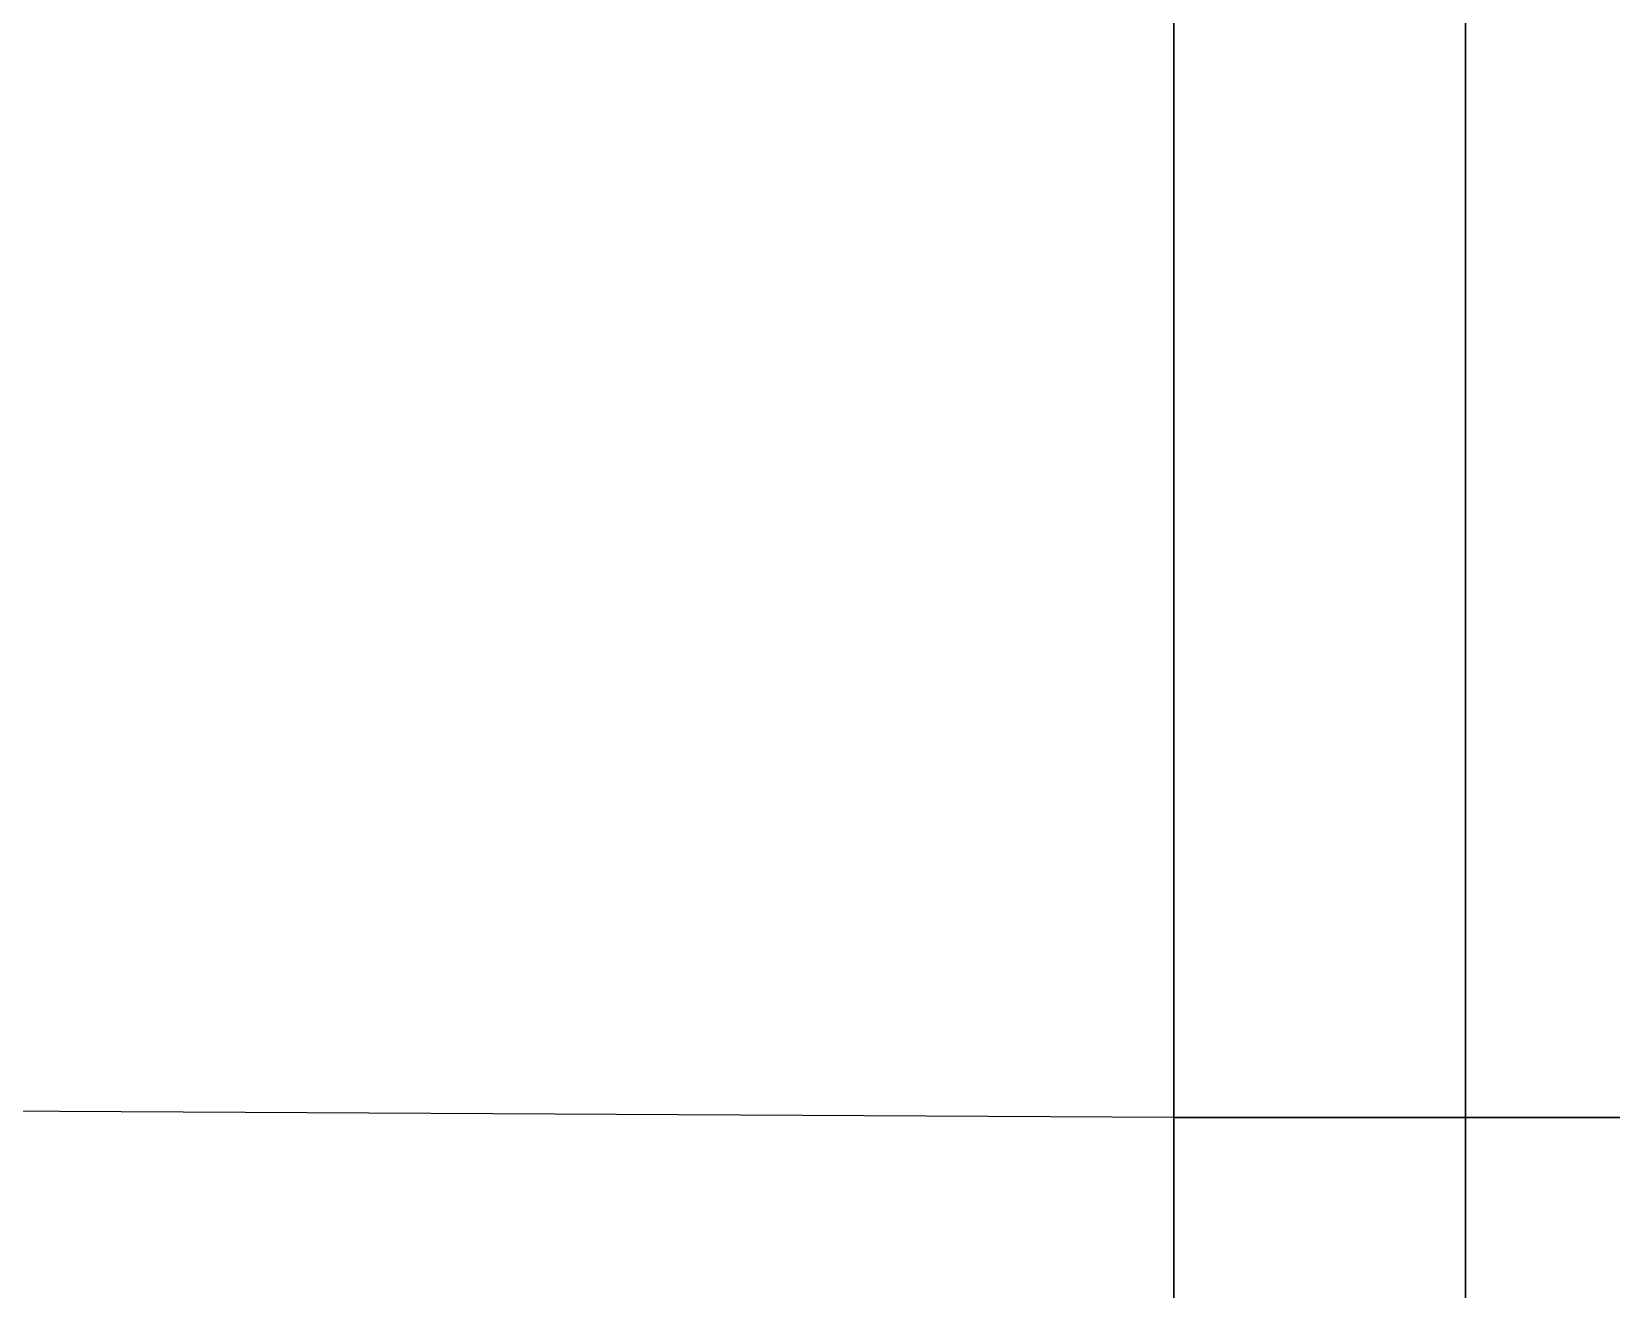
# Model space of a CAD drawing. Extents: x -530 to 530, y -2 to 255.
# Drawn here: x -0.0491 to 0.005, y 0.0431 to 0.0862 of the extents above; entities that cross this region are included whole.
import ezdxf

# ---------------------------------------------------------------- set-up
doc = ezdxf.new("R2010")
doc.units = 0
doc.header["$MEASUREMENT"] = 0
doc.layers.add('default', color=7, linetype='Continuous')

msp = doc.modelspace()

# ---------------------------------------------------------------- linework, layer by layer
at = {"layer": 'default', "color": 5, "linetype": 'Continuous'}
for p, q in [((-0.01, 0.049, 0.938), (-26.281, 0.194, 0.926)), ((-0.01, 0.049, 2.368), (-26.227, 0.194, 2.354)), ((-0.01, 0.194, 0.004), (-0.01, 0.049, 0.938)), ((-0.01, 0.049, 2.368), (-0.01, 0.194, 3.011)), ((-0.01, 0.049, 0.938), (-0.01, 0.01, 1.52)), ((-0.01, 0, 2.069), (-0.01, 0.049, 2.368)), ((-0.01, 0.049, 0.938), (0.01, 0.049, 0.938)), ((0.01, 0.049, 0.938), (-0.01, 0.049, 0.938)), ((-0.01, 0.049, 2.368), (0.01, 0.049, 2.368)), ((0.01, 0.049, 2.368), (-0.01, 0.049, 2.368))]:
    msp.add_line(p, q, dxfattribs=at)
at = {"layer": 'default', "color": 7, "linetype": 'Continuous'}
for p, q in [((0, 0.194, 0.004), (0, 0.049, 0.938)), ((0, 0.194, 0.004), (0, 0.049, 0.938)), ((0, 0.049, 2.368), (0, 0.194, 3.011)), ((0, 0.049, 2.368), (0, 0.194, 3.011)), ((0, 0.049, 0.938), (0, 0.01, 1.52)), ((0, 0.049, 0.938), (0, 0.01, 1.52)), ((0, 0, 2.069), (0, 0.049, 2.368)), ((0, 0, 2.069), (0, 0.049, 2.368))]:
    msp.add_line(p, q, dxfattribs=at)
at = {"layer": 'default', "color": 4, "linetype": 'Continuous'}
for p, q in [((0, 0.194, 0.004), (0, 0.049, 0.938)), ((0, 0.194, 0.004), (0, 0.049, 0.938)), ((0, 0.049, 2.368), (0, 0.194, 3.011)), ((0, 0.049, 2.368), (0, 0.194, 3.011)), ((0, 0.049, 0.938), (0, 0.01, 1.52)), ((0, 0.049, 0.938), (0, 0.01, 1.52)), ((0, 0, 2.069), (0, 0.049, 2.368)), ((0, 0, 2.069), (0, 0.049, 2.368))]:
    msp.add_line(p, q, dxfattribs=at)

doc.saveas('drawing.dxf')
